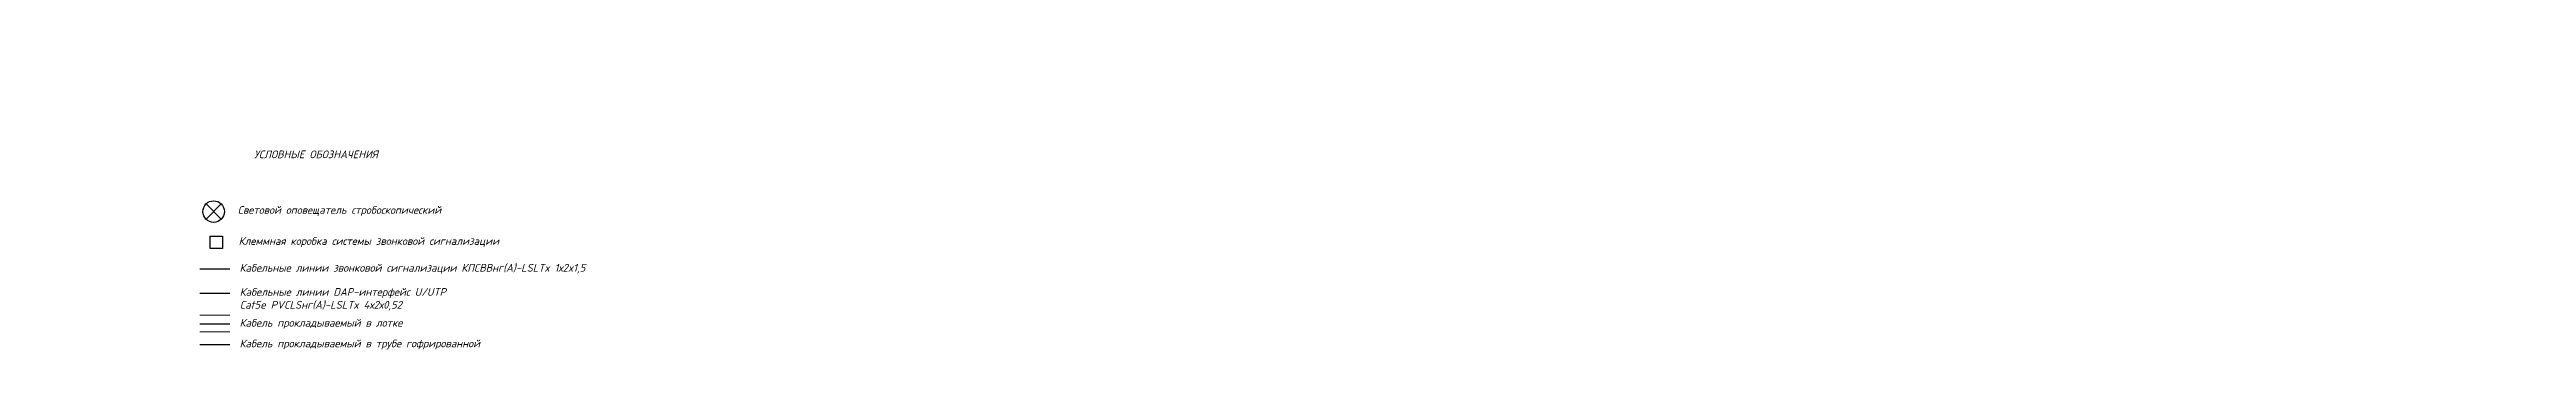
# Model space of a CAD drawing. Extents: x 69141456 to 70100388, y -33501327 to -33101377.
# Drawn here: x 70020085 to 70100388, y -33309621 to -33299911 of the extents above; entities that cross this region are included whole.
import ezdxf
from ezdxf import colors
from ezdxf.entities.mleader import LeaderData, LeaderLine
from ezdxf.math import Vec2, Vec3

# ---------------------------------------------------------------- set-up
doc = ezdxf.new("R2010")
doc.units = 0
doc.header["$LTSCALE"] = 100
doc.set_wipeout_variables(frame=1)
for name, color, linetype, lineweight in [('СКС', 1, 'Continuous', 30), ('СС_ЗВ_Кабель', 1, 'Continuous', 30), ('СС_ЗВ_Оборудование', 1, 'Continuous', 30), ('СС_СКК_Лоток', 170, 'Continuous', 25)]:
    doc.layers.add(name, color=color, linetype=linetype, lineweight=lineweight)
doc.layers.add('СС. Текст', color=7, linetype='Continuous')
doc.styles.add('ISOCPEUR', font='isocpeui.ttf', dxfattribs={"height": 250})
doc.linetypes.add('Kabl_in_Tube', pattern='A,10,[133,ltypeshp.shx,S=1,R=0,X=0,Y=0],10', length=20)

# ---------------------------------------------------------------- blocks, each defined once
blk = doc.blocks.new('Свет')
at = {"color": 1}
blk.add_wipeout([(-350, 0), (-324, 133), (-247, 247), (-101, 335), (56, 345), (198, 289), (304, 173), (350, 0), (322, -138), (247, -247), (166, -308), (43, -347), (-83, -340), (-176, -303), (-278, -213), (-331, -115)], dxfattribs=at)
at = {"layer": 'СКС', "color": 1, "ltscale": 30}
for points in [[(-247, 247), (247, -247)], [(-247, -247), (247, 247)]]:
    blk.add_lwpolyline(points, dxfattribs=at)
at = {"layer": 'СКС', "color": 1, "linetype": 'Continuous', "lineweight": 30}
blk.add_circle((0, 0), 350, dxfattribs=at)
blk = doc.blocks.new('Клеммная коробка')
for p, q in [((0, 400), (400, 400)), ((0, 0), (0, 400)), ((400, 0), (0, 0)), ((400, 400), (400, 0))]:
    blk.add_line(p, q)

msp = doc.modelspace()

# ---------------------------------------------------------------- linework, layer by layer
at = {"layer": 'СС_ЗВ_Кабель', "color": 1}
msp.add_line((70024954.4, -33307013.3), (70025931.9, -33307013.3), dxfattribs=at)
at = {"layer": 'СС_ЗВ_Кабель', "color": 6}
msp.add_line((70024956.8, -33307795.5), (70025934.3, -33307795.5), dxfattribs=at)
at = {"layer": 'СС_ЗВ_Кабель'}
msp.add_line((70024954.4, -33308793.5), (70025931.9, -33308793.5), dxfattribs=at)
at = {"layer": 'СС_ЗВ_Кабель', "color": 1, "linetype": 'Kabl_in_Tube', "ltscale": 0.9}
msp.add_line((70024954.4, -33309462.8), (70025931.9, -33309462.8), dxfattribs=at)
at = {"layer": 'СС_СКК_Лоток', "color": 18, "lineweight": 20, "true_color": 0x000000}
for p, q in [((70025931.9, -33308507), (70024954.4, -33308507)), ((70025931.9, -33309047.9), (70024954.4, -33309047.9))]:
    msp.add_line(p, q, dxfattribs=at)

# ---------------------------------------------------------------- block references
at = {"layer": 'СС_ЗВ_Кабель', "color": 18, "true_color": 0x000000}
msp.add_blockref('Клеммная коробка', (70025294.1, -33306356.4, 0), dxfattribs=at)
at = {"layer": 'СС_ЗВ_Оборудование'}
msp.add_blockref('Свет', (70025404.9, -33305158.3, 0), dxfattribs=at)

# ---------------------------------------------------------------- texts
at = {"layer": 'СС. Текст', "insert": (70025873.9, -33303179, 0), "char_height": 250, "width": 5705.292, "attachment_point": 1, "style": 'ISOCPEUR'}
msp.add_mtext('\\pxi-2,l2,sm1.5,qc,t3;УСЛОВНЫЕ ОБОЗНАЧЕНИЯ', dxfattribs=at)
at = {"layer": 'СС. Текст', "char_height": 250, "attachment_point": 1, "style": 'ISOCPEUR'}
for s, insert in [('\\pxi-2,l2,sm1.5,t3; Световой оповещатель стробоскопический', (70026028.5, -33304980, 0)), ('\\pxi-2,l2,sm1.5,t3; Клеммная коробка системы звонковой сигнализации ', (70026056.2, -33305985.5, 0))]:
    msp.add_mtext(s, dxfattribs=dict(at, insert=insert))
for s, width, insert in [('Кабельные линии звонковой сигнализации КПСВВнг(А)-LSLTx 1х2x1,5', 12283.274, (70026247.3, -33306853.2, 0)), ('Кабельные линии DAP-интерфейс U/UTP Cat5e PVCLSнг(А)-LSLTx 4х2х0,52', 7622.186, (70026249.7, -33307635.3, 0)), ('Кабель прокладываемый в лотке', 11279.86, (70026247.3, -33308633.3, 0)), ('Кабель прокладываемый в трубе гофрированной', 11279.86, (70026247.3, -33309302.6, 0))]:
    msp.add_mtext_dynamic_manual_height_columns(s, width=width, gutter_width=1, heights=[0], dxfattribs=dict(at, insert=insert))

# ---------------------------------------------------------------- leaders
at = {"layer": 'СС. Текст', "lineweight": 0}
ml = msp.add_multileader_mtext('Standard', dxfattribs=at)
ml.set_content('{\\C256;КПСВВнг(А)-LSLTx 1х2x1,5}\\PЗС4.1-ЗС4.3', color=7, style='ISOCPEUR')
ml.set_leader_properties(color=256)
ml.build(insert=Vec2(0, 0))
ml.multileader.update_dxf_attribs({"text_left_attachment_type": 6, "text_right_attachment_type": 6, "dogleg_length": 0.1, "arrow_head_size": 0, "scale": 100})
ctx = ml.context
ctx.base_point, ctx.scale, ctx.char_height, ctx.arrow_head_size, ctx.landing_gap_size, ctx.plane_origin = Vec3(69961082.2, -33300237.4), 100, 250, 0, 0, Vec3(69961085.1, -33300655.9)
ctx.left_attachment, ctx.right_attachment, ctx.text_align_type = 6, 6, 1
notes = []
notes.append((ctx, [(1, (1, 1, 0), (69964085, -33300237.4), (-1, 0), 10, [(0, [(69964258.8, -33301114)], 0, [])])]))
ctx.mtext.insert, ctx.mtext.width, ctx.mtext.defined_height, ctx.mtext.alignment, ctx.mtext.flow_direction = Vec3(69962578.6, -33299937.4), 2756.185, 416.7, 2, 5
for ctx, leaders in notes:
    for number, flags, end, landing, length, lines in leaders:
        leader = LeaderData()
        leader.index, (leader.has_last_leader_line, leader.has_dogleg_vector, leader.attachment_direction) = number, flags
        leader.last_leader_point, leader.dogleg_vector, leader.dogleg_length = Vec3(end), Vec3(landing), length
        for number, points, colour, breaks in lines:
            line = LeaderLine()
            line.index, line.vertices, line.color, line.breaks = number, Vec3.list(points), colors.encode_raw_color(colour), breaks
            leader.lines.append(line)
        ctx.leaders.append(leader)

doc.saveas('drawing.dxf')
